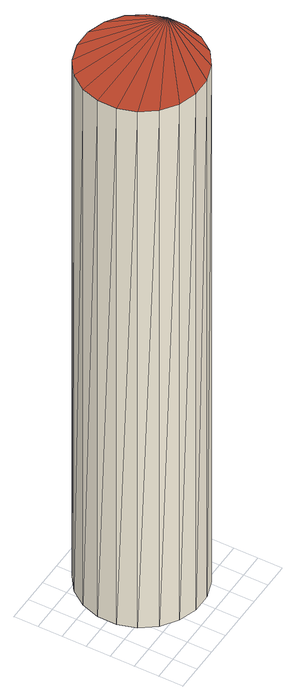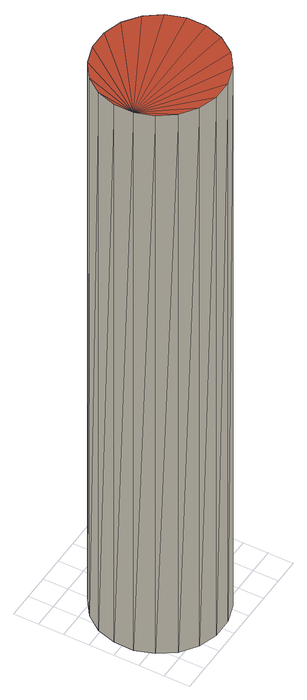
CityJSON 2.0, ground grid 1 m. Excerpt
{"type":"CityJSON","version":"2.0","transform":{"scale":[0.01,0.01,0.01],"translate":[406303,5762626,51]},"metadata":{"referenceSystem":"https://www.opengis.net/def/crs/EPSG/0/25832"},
"CityObjects":{
"building1":{"type":"Building","attributes":{"Geometrietyp2DReferenz":"1000","Gemeindeschluessel":"05515000","function":"51002_1251","roofType":"9999","measuredHeight":25.77},"geometry":[{"type":"Solid","lod":"2","boundaries":[[[[0,1,2]],[[1,3,2]],[[4,5,0]],[[5,1,0]],[[6,7,4]],[[7,5,4]],[[8,9,6]],[[9,7,6]],[[10,11,8]],[[11,9,8]],[[12,13,10]],[[13,11,10]],[[14,15,12]],[[15,13,12]],[[16,17,14]],[[17,15,14]],[[18,19,16]],[[19,17,16]],[[20,21,18]],[[21,19,18]],[[22,23,20]],[[23,21,20]],[[24,25,22]],[[25,23,22]],[[26,27,24]],[[27,25,24]],[[28,29,26]],[[29,27,26]],[[30,31,28]],[[31,29,28]],[[32,33,30]],[[33,31,30]],[[34,35,32]],[[35,33,32]],[[36,37,34]],[[37,35,34]],[[38,39,36]],[[39,37,36]],[[2,3,38]],[[3,39,38]],[[3,1,39]],[[1,5,39]],[[5,7,39]],[[7,9,39]],[[9,11,39]],[[11,13,39]],[[13,15,39]],[[15,17,39]],[[17,19,39]],[[19,21,39]],[[21,23,39]],[[23,25,39]],[[25,27,39]],[[27,29,39]],[[29,31,39]],[[31,33,39]],[[33,35,39]],[[35,37,39]],[[0,2,4]],[[2,38,4]],[[38,36,4]],[[36,34,4]],[[34,32,4]],[[32,30,4]],[[30,28,4]],[[28,26,4]],[[26,24,4]],[[24,22,4]],[[16,14,4]],[[22,20,4]],[[20,18,4]],[[18,16,4]],[[14,12,4]],[[12,10,4]],[[10,8,4]],[[8,6,4]]]],"semantics":{"surfaces":[{"type":"WallSurface"},{"type":"GroundSurface"},{"type":"RoofSurface"}],"values":[[0,0,0,0,0,0,0,0,0,0,0,0,0,0,0,0,0,0,0,0,0,0,0,0,0,0,0,0,0,0,0,0,0,0,0,0,0,0,0,0,1,1,1,1,1,1,1,1,1,1,1,1,1,1,1,1,1,1,2,2,2,2,2,2,2,2,2,2,2,2,2,2,2,2,2,2]]}}]}
},
"vertices":[
[522,418,2602],[522,418,25],[476,482,2602],[476,482,25],[546,344,2602],[546,344,25],[546,266,2602],[546,266,25],[522,191,2602],[522,191,25],[476,128,2602],[476,128,25],[412,82,2602],[412,82,25],[338,58,2602],[338,58,25],[260,58,2602],[260,58,25],[185,82,2602],[185,82,25],[122,128,2602],[122,128,25],[76,191,2602],[76,191,25],[52,266,2602],[52,266,25],[52,344,2602],[52,344,25],[76,418,2602],[76,418,25],[122,482,2602],[122,482,25],[185,528,2602],[185,528,25],[260,552,2602],[260,552,25],[338,552,2602],[338,552,25],[412,528,2602],[412,528,25]
]}
